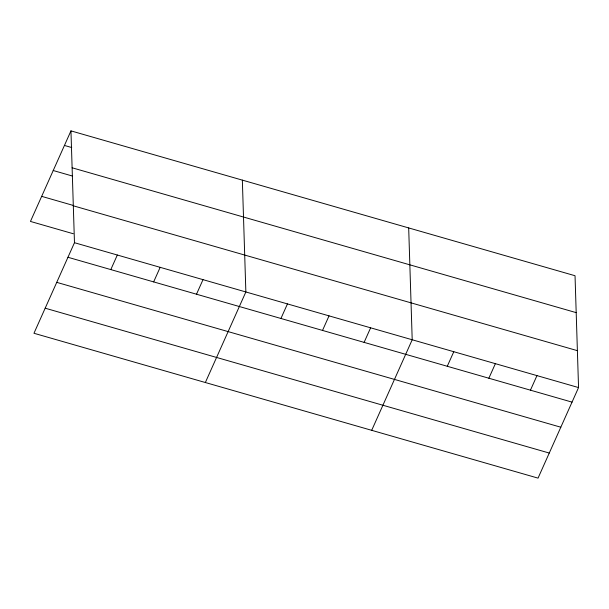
<?xml version="1.0" encoding="UTF-8"?>
<svg xmlns="http://www.w3.org/2000/svg" width="609" height="609" viewBox="0 0 609 609"><rect width="100%" height="100%" fill="white"/><g stroke="black" fill="none" stroke-linecap="round" stroke-linejoin="round"><path stroke-width="0.91" d="M70.956 130.874L74.473 242.709L33.967 333.268L538.044 478.126L578.55 387.568L575.033 275.732L70.956 130.874L30.45 221.432L73.293 233.749M110.808 269.589L117.324 255.019M153.651 281.898L160.167 267.336M196.501 294.216L203.018 279.645M205.355 382.521L245.861 291.962L242.344 180.127M280.932 318.477L287.448 303.914M322.519 330.428L329.035 315.865M364.106 342.38L370.622 327.817M371.696 430.319L412.202 339.761L408.685 227.933M447.272 366.283L453.789 351.713M488.86 378.235L495.376 363.664M530.447 390.179L536.963 375.616M64.44 145.444L71.733 147.538M72.121 167.78L576.19 312.638M53.227 170.52L72.372 176.024M41.671 196.357L73.575 205.522M73.316 205.804L577.393 350.662M74.473 242.709L578.55 387.568M67.957 257.272L572.034 402.13M56.744 282.355L560.82 427.214M45.188 308.192L549.257 453.05"/></g></svg>
